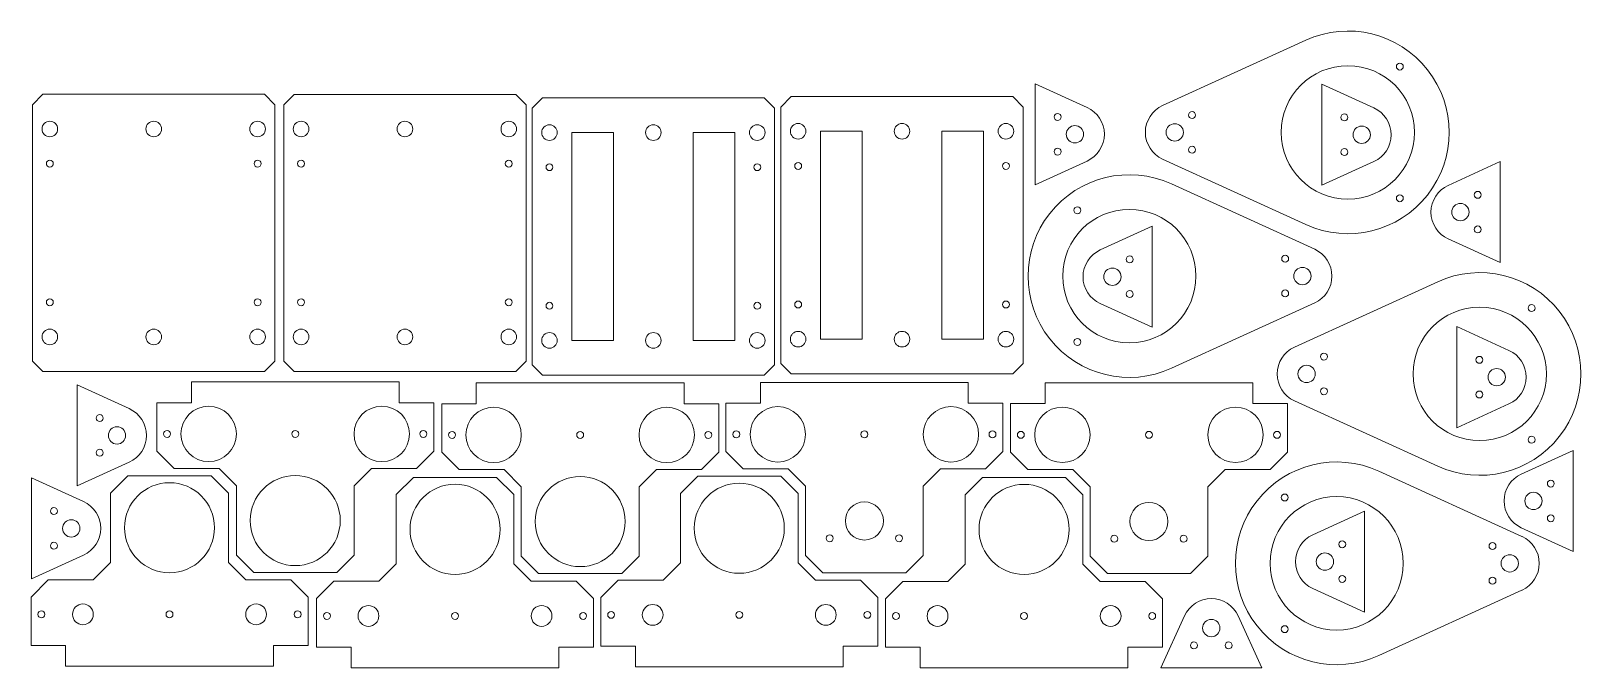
# Model space of a CAD drawing. Header units: millimetres. Extents: x 2 to 450, y 3 to 186.
import ezdxf

# ---------------------------------------------------------------- set-up
doc = ezdxf.new("R2010")
doc.units = ezdxf.units.MM

msp = doc.modelspace()

# ---------------------------------------------------------------- linework, layer by layer
at = {"color": 7, "linetype": 'Continuous', "lineweight": 15}
for p, q in [((328.9, 164.92), (370.29, 183.8)), ((292.1, 171.22), (307.1, 164.38)), ((292.1, 142.07), (292.1, 171.22)), ((374.94, 141.92), (374.94, 171.08)), ((374.94, 171.08), (389.94, 164.23)), ((5.53, 168.17), (2.53, 165.17)), ((5.53, 168.17), (69.53, 168.17)), ((72.53, 165.17), (69.53, 168.17)), ((78.08, 168.16), (75.08, 165.16)), ((78.08, 168.16), (142.08, 168.16)), ((145.08, 165.16), (142.08, 168.16)), ((149.83, 167.14), (146.83, 164.14)), ((213.83, 167.14), (149.83, 167.14)), ((216.83, 164.14), (213.83, 167.14)), ((221.65, 167.51), (218.65, 164.51)), ((285.65, 167.51), (221.65, 167.51)), ((288.65, 164.51), (285.65, 167.51)), ((2.53, 165.17), (2.53, 91.17)), ((72.53, 165.17), (72.53, 91.17)), ((75.08, 165.16), (75.08, 91.16)), ((145.08, 165.16), (145.08, 91.16)), ((146.83, 90.14), (146.83, 164.14)), ((216.83, 90.14), (216.83, 164.14)), ((218.65, 90.51), (218.65, 164.51)), ((288.65, 90.51), (288.65, 164.51)), ((158.33, 157.14), (158.33, 97.14)), ((158.33, 157.14), (170.33, 157.14)), ((170.33, 157.14), (170.33, 97.14)), ((193.33, 157.14), (193.33, 97.14)), ((193.33, 157.14), (205.33, 157.14)), ((205.33, 157.14), (205.33, 97.14)), ((230.15, 157.51), (230.15, 97.51)), ((230.15, 157.51), (242.15, 157.51)), ((242.15, 157.51), (242.15, 97.51)), ((265.15, 157.51), (265.15, 97.51)), ((265.15, 157.51), (277.15, 157.51)), ((277.15, 157.51), (277.15, 97.51)), ((307.1, 148.91), (292.1, 142.07)), ((370.29, 130.58), (328.9, 149.46)), ((389.94, 148.77), (374.94, 141.92)), ((411.39, 141.9), (426.39, 148.75)), ((426.39, 148.75), (426.39, 119.6)), ((331.44, 142.33), (372.83, 123.45)), ((310.89, 123.26), (325.89, 130.1)), ((325.89, 130.1), (325.89, 100.95)), ((426.39, 119.6), (411.39, 126.44)), ((366.97, 95.2), (408.35, 114.08)), ((325.89, 100.95), (310.89, 107.79)), ((372.83, 107.98), (331.44, 89.1)), ((413.92, 71.96), (413.92, 101.12)), ((413.92, 101.12), (428.92, 94.27)), ((170.33, 97.14), (158.33, 97.14)), ((205.33, 97.14), (193.33, 97.14)), ((242.15, 97.51), (230.15, 97.51)), ((277.15, 97.51), (265.15, 97.51)), ((2.53, 91.17), (5.53, 88.17)), ((69.53, 88.17), (72.53, 91.17)), ((75.08, 91.16), (78.08, 88.16)), ((142.08, 88.16), (145.08, 91.16)), ((146.83, 90.14), (149.83, 87.14)), ((213.83, 87.14), (216.83, 90.14)), ((218.65, 90.51), (221.65, 87.51)), ((285.65, 87.51), (288.65, 90.51)), ((5.53, 88.17), (69.53, 88.17)), ((48.4, 79.16), (48.4, 85.16)), ((48.4, 85.16), (108.4, 85.16)), ((78.08, 88.16), (142.08, 88.16)), ((108.4, 85.16), (108.4, 79.16)), ((213.83, 87.14), (149.83, 87.14)), ((285.65, 87.51), (221.65, 87.51)), ((15.46, 55.15), (15.46, 84.3)), ((15.46, 84.3), (30.46, 77.46)), ((130.7, 78.87), (130.7, 84.87)), ((130.7, 84.87), (190.7, 84.87)), ((190.7, 84.87), (190.7, 78.87)), ((212.78, 79.04), (212.78, 85.04)), ((212.78, 85.04), (272.78, 85.04)), ((272.78, 85.04), (272.78, 79.04)), ((294.96, 84.9), (354.96, 84.9)), ((294.96, 78.9), (294.96, 84.9)), ((354.96, 84.9), (354.96, 78.9)), ((38.4, 79.16), (38.4, 65.16)), ((38.4, 79.16), (48.4, 79.16)), ((108.4, 79.16), (118.4, 79.16)), ((118.4, 79.16), (118.4, 65.16)), ((120.7, 78.87), (120.7, 64.87)), ((120.7, 78.87), (130.7, 78.87)), ((190.7, 78.87), (200.7, 78.87)), ((200.7, 78.87), (200.7, 64.87)), ((202.78, 79.04), (202.78, 65.04)), ((202.78, 79.04), (212.78, 79.04)), ((272.78, 79.04), (282.78, 79.04)), ((282.78, 79.04), (282.78, 65.04)), ((284.96, 78.9), (284.96, 64.9)), ((284.96, 78.9), (294.96, 78.9)), ((354.96, 78.9), (364.96, 78.9)), ((364.96, 78.9), (364.96, 64.9)), ((408.35, 60.85), (366.97, 79.73)), ((428.92, 78.81), (413.92, 71.96)), ((38.4, 65.16), (43.4, 60.16)), ((113.4, 60.16), (118.4, 65.16)), ((120.7, 64.87), (125.7, 59.87)), ((195.7, 59.87), (200.7, 64.87)), ((202.78, 65.04), (207.78, 60.04)), ((277.78, 60.04), (282.78, 65.04)), ((284.96, 64.9), (289.96, 59.9)), ((359.96, 59.9), (364.96, 64.9)), ((432.5, 58.56), (447.5, 65.41)), ((447.5, 65.41), (447.5, 36.25)), ((30.46, 61.99), (15.46, 55.15)), ((56.4, 60.16), (43.4, 60.16)), ((61.4, 55.16), (56.4, 60.16)), ((100.4, 60.16), (95.4, 55.16)), ((113.4, 60.16), (100.4, 60.16)), ((138.7, 59.87), (125.7, 59.87)), ((143.7, 54.87), (138.7, 59.87)), ((182.7, 59.87), (177.7, 54.87)), ((195.7, 59.87), (182.7, 59.87)), ((220.78, 60.04), (207.78, 60.04)), ((225.78, 55.04), (220.78, 60.04)), ((264.78, 60.04), (259.78, 55.04)), ((277.78, 60.04), (264.78, 60.04)), ((302.96, 59.9), (289.96, 59.9)), ((307.96, 54.9), (302.96, 59.9)), ((346.96, 59.9), (341.96, 54.9)), ((359.96, 59.9), (346.96, 59.9)), ((391.31, 59.42), (432.7, 40.55)), ((2.25, 28.33), (2.25, 57.48)), ((2.25, 57.48), (17.25, 50.64)), ((30.09, 58.09), (25.09, 53.09)), ((54.09, 58.09), (30.09, 58.09)), ((59.09, 53.09), (54.09, 58.09)), ((61.4, 35.16), (61.4, 55.16)), ((95.4, 55.16), (95.4, 35.16)), ((112.55, 57.63), (107.55, 52.63)), ((136.55, 57.63), (112.55, 57.63)), ((141.55, 52.63), (136.55, 57.63)), ((143.7, 34.87), (143.7, 54.87)), ((177.7, 54.87), (177.7, 34.87)), ((194.64, 57.94), (189.64, 52.94)), ((218.64, 57.94), (194.64, 57.94)), ((223.64, 52.94), (218.64, 57.94)), ((225.78, 35.04), (225.78, 55.04)), ((259.78, 55.04), (259.78, 35.04)), ((276.9, 57.61), (271.9, 52.61)), ((300.9, 57.61), (276.9, 57.61)), ((305.9, 52.61), (300.9, 57.61)), ((307.96, 34.9), (307.96, 54.9)), ((341.96, 54.9), (341.96, 34.9)), ((25.09, 53.09), (25.09, 33.09)), ((59.09, 33.09), (59.09, 53.09)), ((107.55, 52.63), (107.55, 32.63)), ((141.55, 32.63), (141.55, 52.63)), ((189.64, 52.94), (189.64, 32.94)), ((223.64, 32.94), (223.64, 52.94)), ((271.9, 52.61), (271.9, 32.61)), ((305.9, 32.61), (305.9, 52.61)), ((372.25, 41.04), (387.25, 47.88)), ((387.25, 47.88), (387.25, 18.73)), ((447.5, 36.25), (432.5, 43.1)), ((17.25, 35.17), (2.25, 28.33)), ((25.09, 33.09), (20.09, 28.09)), ((64.09, 28.09), (59.09, 33.09)), ((61.4, 35.16), (66.4, 30.16)), ((90.4, 30.16), (95.4, 35.16)), ((107.55, 32.63), (102.55, 27.63)), ((146.55, 27.63), (141.55, 32.63)), ((143.7, 34.87), (148.7, 29.87)), ((172.7, 29.87), (177.7, 34.87)), ((189.64, 32.94), (184.64, 27.94)), ((228.64, 27.94), (223.64, 32.94)), ((225.78, 35.04), (230.78, 30.04)), ((254.78, 30.04), (259.78, 35.04)), ((271.9, 32.61), (266.9, 27.61)), ((310.9, 27.61), (305.9, 32.61)), ((307.96, 34.9), (312.96, 29.9)), ((336.96, 29.9), (341.96, 34.9)), ((7.09, 28.09), (2.09, 23.09)), ((20.09, 28.09), (7.09, 28.09)), ((77.09, 28.09), (64.09, 28.09)), ((66.4, 30.16), (90.4, 30.16)), ((82.09, 23.09), (77.09, 28.09)), ((89.55, 27.63), (84.55, 22.63)), ((102.55, 27.63), (89.55, 27.63)), ((159.55, 27.63), (146.55, 27.63)), ((148.7, 29.87), (172.7, 29.87)), ((164.55, 22.63), (159.55, 27.63)), ((171.64, 27.94), (166.64, 22.94)), ((184.64, 27.94), (171.64, 27.94)), ((241.64, 27.94), (228.64, 27.94)), ((230.78, 30.04), (254.78, 30.04)), ((246.64, 22.94), (241.64, 27.94)), ((253.9, 27.61), (248.9, 22.61)), ((266.9, 27.61), (253.9, 27.61)), ((323.9, 27.61), (310.9, 27.61)), ((312.96, 29.9), (336.96, 29.9)), ((328.9, 22.61), (323.9, 27.61)), ((2.09, 23.09), (2.09, 9.09)), ((82.09, 9.09), (82.09, 23.09)), ((84.55, 22.63), (84.55, 8.63)), ((164.55, 8.63), (164.55, 22.63)), ((166.64, 22.94), (166.64, 8.94)), ((246.64, 8.94), (246.64, 22.94)), ((248.9, 22.61), (248.9, 8.61)), ((328.9, 8.61), (328.9, 22.61)), ((387.25, 18.73), (372.25, 25.57)), ((432.7, 25.08), (391.31, 6.2)), ((328.4, 2.66), (335.24, 17.66)), ((350.71, 17.66), (357.55, 2.66)), ((12.09, 9.09), (2.09, 9.09)), ((12.09, 3.09), (12.09, 9.09)), ((72.09, 9.09), (72.09, 3.09)), ((82.09, 9.09), (72.09, 9.09)), ((94.55, 8.63), (84.55, 8.63)), ((94.55, 2.63), (94.55, 8.63)), ((154.55, 8.63), (154.55, 2.63)), ((164.55, 8.63), (154.55, 8.63)), ((176.64, 8.94), (166.64, 8.94)), ((176.64, 2.94), (176.64, 8.94)), ((236.64, 8.94), (236.64, 2.94)), ((246.64, 8.94), (236.64, 8.94)), ((258.9, 8.61), (248.9, 8.61)), ((258.9, 2.61), (258.9, 8.61)), ((318.9, 8.61), (318.9, 2.61)), ((328.9, 8.61), (318.9, 8.61)), ((12.09, 3.09), (72.09, 3.09)), ((94.55, 2.63), (154.55, 2.63)), ((176.64, 2.94), (236.64, 2.94)), ((258.9, 2.61), (318.9, 2.61)), ((357.55, 2.66), (328.4, 2.66))]:
    msp.add_line(p, q, dxfattribs=at)
for centre, radius in [((382.42, 157.19), 19.25), ((397.42, 176.19), 1), ((298.58, 161.65), 1), ((337.42, 162.19), 1), ((381.41, 161.5), 1), ((7.53, 158.17), 2.25), ((37.53, 158.17), 2.25), ((67.53, 158.17), 2.25), ((80.08, 158.16), 2.25), ((110.08, 158.16), 2.25), ((140.08, 158.16), 2.25), ((151.83, 157.14), 2.25), ((181.83, 157.14), 2.25), ((211.83, 157.14), 2.25), ((223.65, 157.51), 2.25), ((253.65, 157.51), 2.25), ((283.65, 157.51), 2.25), ((303.58, 156.65), 2.5), ((332.42, 157.19), 2.5), ((386.41, 156.5), 2.5), ((298.58, 151.65), 1), ((337.42, 152.19), 1), ((381.41, 151.5), 1), ((7.53, 148.17), 1), ((67.53, 148.17), 1), ((80.08, 148.16), 1), ((140.08, 148.16), 1), ((151.83, 147.14), 1), ((211.83, 147.14), 1), ((223.65, 147.51), 1), ((283.65, 147.51), 1), ((397.42, 138.19), 1), ((419.92, 139.17), 1), ((319.3, 115.71), 19.25), ((304.3, 134.71), 1), ((414.92, 134.17), 2.5), ((419.92, 129.17), 1), ((319.42, 120.52), 1), ((364.3, 120.71), 1), ((314.42, 115.52), 2.5), ((369.3, 115.71), 2.5), ((7.53, 108.17), 1), ((67.53, 108.17), 1), ((80.08, 108.16), 1), ((140.08, 108.16), 1), ((151.83, 107.14), 1), ((211.83, 107.14), 1), ((223.65, 107.51), 1), ((283.65, 107.51), 1), ((319.42, 110.52), 1), ((364.3, 110.71), 1), ((435.49, 106.47), 1), ((420.49, 87.47), 19.25), ((7.53, 98.17), 2.25), ((37.53, 98.17), 2.25), ((67.53, 98.17), 2.25), ((80.08, 98.16), 2.25), ((110.08, 98.16), 2.25), ((140.08, 98.16), 2.25), ((151.83, 97.14), 2.25), ((181.83, 97.14), 2.25), ((211.83, 97.14), 2.25), ((223.65, 97.51), 2.25), ((253.65, 97.51), 2.25), ((283.65, 97.51), 2.25), ((304.3, 96.71), 1), ((370.49, 87.47), 2.5), ((375.49, 92.47), 1), ((420.4, 91.54), 1), ((425.4, 86.54), 2.5), ((375.49, 82.47), 1), ((420.4, 81.54), 1), ((53.4, 70.16), 8), ((103.4, 70.16), 8), ((135.7, 69.87), 8), ((185.7, 69.87), 8), ((217.78, 70.04), 8), ((267.78, 70.04), 8), ((299.96, 69.9), 8), ((349.96, 69.9), 8), ((21.93, 74.73), 1), ((26.93, 69.73), 2.5), ((41.4, 70.16), 1), ((78.4, 70.16), 1), ((115.4, 70.16), 1), ((123.7, 69.87), 1), ((160.7, 69.87), 1), ((197.7, 69.87), 1), ((205.78, 70.04), 1), ((242.78, 70.04), 1), ((279.78, 70.04), 1), ((287.96, 69.9), 1), ((324.96, 69.9), 1), ((361.96, 69.9), 1), ((435.49, 68.47), 1), ((21.93, 64.73), 1), ((42.09, 43.09), 13), ((78.4, 45.16), 13), ((124.55, 42.63), 13), ((160.7, 44.87), 13), ((206.64, 42.94), 13), ((288.9, 42.61), 13), ((441.02, 55.83), 1), ((242.78, 45.04), 5.5), ((324.96, 44.9), 5.5), ((379.18, 32.81), 19.25), ((364.18, 51.81), 1), ((436.02, 50.83), 2.5), ((8.72, 47.9), 1), ((13.72, 42.9), 2.5), ((441.02, 45.83), 1), ((232.78, 40.04), 1), ((252.78, 40.04), 1), ((314.96, 39.9), 1), ((334.96, 39.9), 1), ((8.72, 37.9), 1), ((380.78, 38.3), 1), ((424.18, 37.81), 1), ((375.78, 33.3), 2.5), ((429.18, 32.81), 2.5), ((380.78, 28.3), 1), ((424.18, 27.81), 1), ((5.09, 18.09), 1), ((17.09, 18.09), 3), ((42.09, 18.09), 1), ((67.09, 18.09), 3), ((79.09, 18.09), 1), ((87.55, 17.63), 1), ((99.55, 17.63), 3), ((124.55, 17.63), 1), ((149.55, 17.63), 3), ((161.55, 17.63), 1), ((169.64, 17.94), 1), ((181.64, 17.94), 3), ((206.64, 17.94), 1), ((231.64, 17.94), 3), ((243.64, 17.94), 1), ((251.9, 17.61), 1), ((263.9, 17.61), 3), ((288.9, 17.61), 1), ((313.9, 17.61), 3), ((325.9, 17.61), 1), ((342.97, 14.13), 2.5), ((364.18, 13.81), 1), ((337.97, 9.13), 1), ((347.97, 9.13), 1)]:
    msp.add_circle(centre, radius, dxfattribs=at)
for centre, radius, start, end in [((382.42, 157.19), 29.25, 245.4807, 114.5193), ((303.58, 156.65), 8.5, 294.5193, 65.4807), ((332.42, 157.19), 8.5, 114.5193, 245.4807), ((386.41, 156.5), 8.5, 294.5193, 65.4807), ((319.3, 115.71), 29.25, 65.4807, 294.5193), ((414.92, 134.17), 8.5, 114.5193, 245.4807), ((314.42, 115.52), 8.5, 114.5193, 245.4807), ((369.3, 115.71), 8.5, 294.5193, 65.4807), ((420.49, 87.47), 29.25, 245.4807, 114.5193), ((370.49, 87.47), 8.5, 114.5193, 245.4807), ((425.4, 86.54), 8.5, 294.5193, 65.4807), ((26.93, 69.73), 8.5, 294.5193, 65.4807), ((379.18, 32.81), 29.25, 65.4807, 294.5193), ((436.02, 50.83), 8.5, 114.5193, 245.4807), ((13.72, 42.9), 8.5, 294.5193, 65.4807), ((375.78, 33.3), 8.5, 114.5193, 245.4807), ((429.18, 32.81), 8.5, 294.5193, 65.4807), ((342.97, 14.13), 8.5, 24.5193, 155.4807)]:
    msp.add_arc(centre, radius, start, end, dxfattribs=at)

doc.saveas('drawing.dxf')
